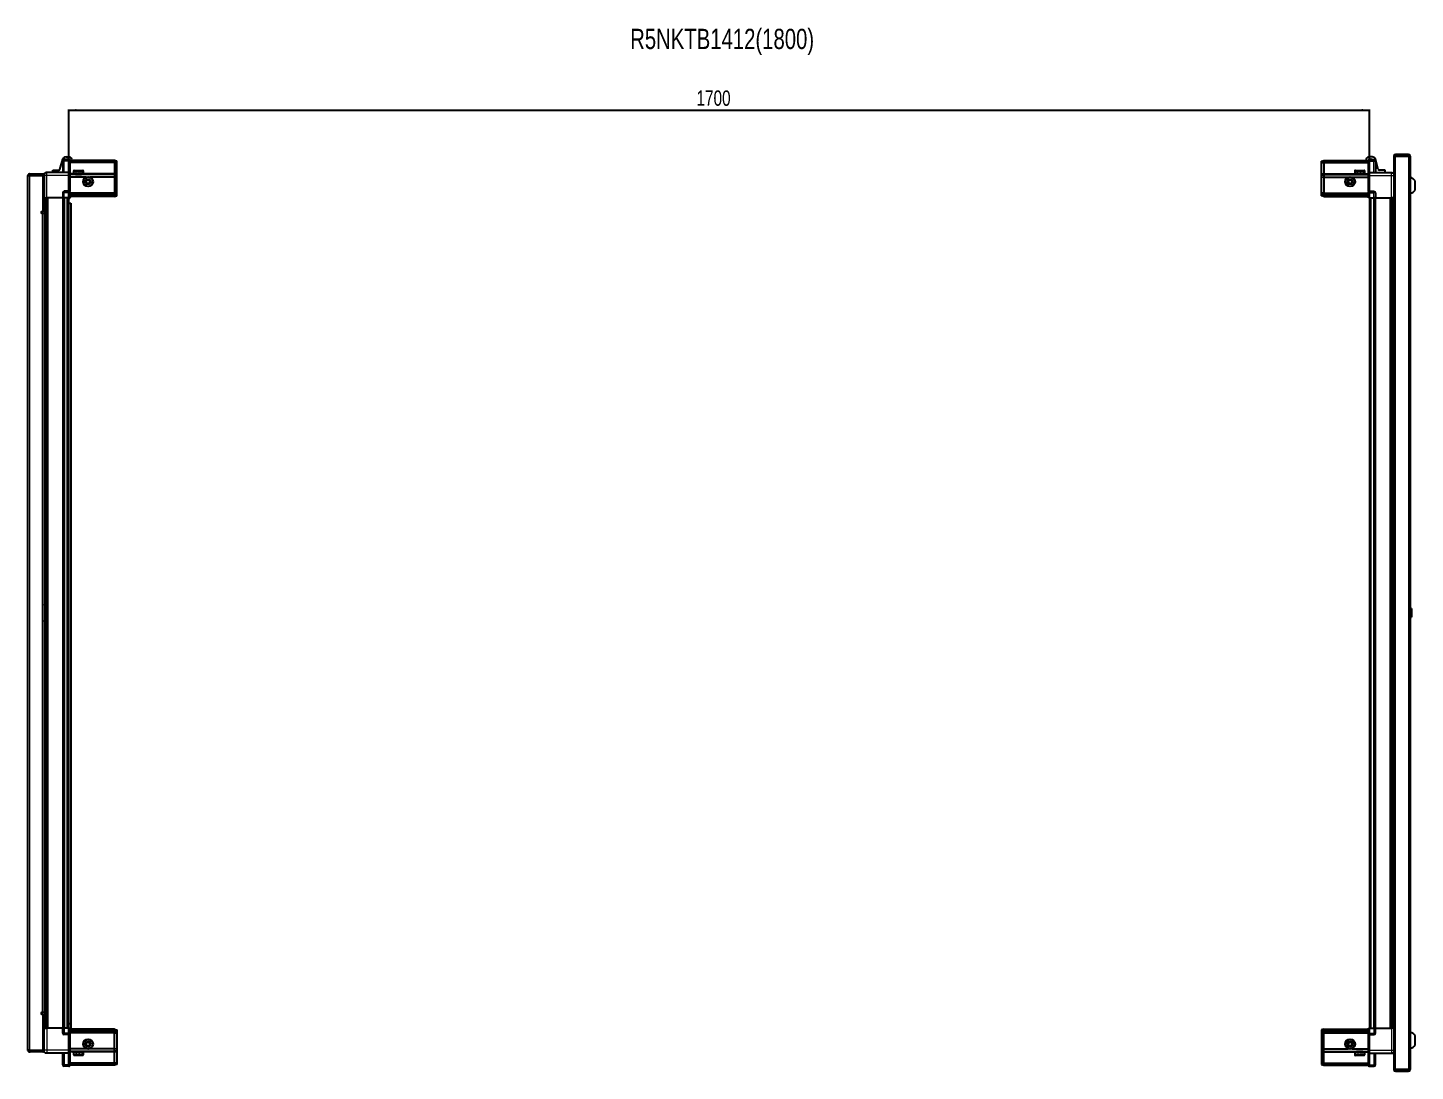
# Model space of a CAD drawing. Header units: millimetres. Extents: x 1219 to 6534, y -1482 to 1942.
# Drawn here: x 3003 to 4816, y 577 to 1942 of the extents above; entities that cross this region are included whole.
import ezdxf

# ---------------------------------------------------------------- set-up
doc = ezdxf.new("R2010")
doc.units = ezdxf.units.MM
doc.layers.add('FORMAT', color=7, linetype='Continuous')
doc.styles.add('SLDTEXTSTYLE0', font='TXT', dxfattribs={"width": 0.75})
doc.dimstyles.new('SLDDIMSTYLE0', dxfattribs={"dimtxt": 20, "dimasz": 10, "dimexe": 0, "dimexo": 0.0625, "dimgap": 5, "dimtad": 2, "dimdec": 1, "dimrnd": 1e-09, "dimzin": 12, "dimdsep": 46, "dimtxsty": 'SLDTEXTSTYLE0', "dimsah": 1, "dimcen": 0.09, "dimadec": 0, "dimazin": 3, "dimtfac": 1, "dimtofl": 0, "dimtmove": 0, "dimatfit": 3, "dimfxl": 0, "dimfrac": 2, "dimtolj": 1, "dimtzin": 12, "dimarcsym": 0})

# ---------------------------------------------------------------- blocks, each defined once
blk = doc.blocks.new('_D_6')
at = {"layer": 'FORMAT'}
for p, q in [((3056.5, 1719.3), (3056.5, 1834.8)), ((3056.5, 1833.8), (4756.5, 1833.8)), ((4756.5, 1719.3), (4756.5, 1834.8))]:
    blk.add_line(p, q, dxfattribs=at)
for points in [[(3056.5, 1833.8), (3066.5, 1832.3), (3066.5, 1835.4)], [(4756.5, 1833.8), (4746.5, 1835.4), (4746.5, 1832.3)]]:
    blk.add_solid(points, dxfattribs=at)
at = {"layer": 'FORMAT', "insert": (3876.9, 1859.6), "char_height": 20, "attachment_point": 1, "style": 'SLDTEXTSTYLE0'}
blk.add_mtext('1700', dxfattribs=at)

msp = doc.modelspace()

# ---------------------------------------------------------------- linework, layer by layer
at = {"color": 7, "linetype": 'Continuous', "lineweight": 25}
for p, q in [((3044.83, 1756.41), (3048.6, 1769.56)), ((3048.61, 1767.32), (3048.61, 1752.32)), ((3056.61, 1769.32), (3050.61, 1769.32)), ((3052.93, 1772.82), (3056.15, 1772.82)), ((3056.61, 1769.32), (3056.95, 1769.32)), ((3056.61, 1769.32), (3056.61, 1767.32)), ((3056.61, 1752.52), (3056.61, 1767.32)), ((3056.61, 1752.52), (3056.61, 1767.32)), ((3057.81, 1768.82), (3056.95, 1769.32)), ((3057.81, 1767.32), (3057.81, 1768.82)), ((3116.11, 1767.82), (3057.81, 1767.82)), ((3057.81, 1767.32), (3057.81, 1752.52)), ((3116.11, 1765.32), (3057.81, 1765.32)), ((3060.48, 1769.56), (3060.98, 1767.82)), ((3116.11, 1767.82), (3116.11, 1765.32)), ((3119.11, 1767.02), (3116.11, 1767.82)), ((3116.11, 1765.32), (3116.11, 1750.82)), ((3119.11, 1765.17), (3116.11, 1765.32)), ((3119.11, 1765.17), (3119.11, 1767.02)), ((3119.11, 1750.82), (3119.11, 1765.17)), ((4693.81, 1767.02), (4696.81, 1767.82)), ((4693.81, 1765.17), (4693.81, 1767.02)), ((4693.81, 1765.17), (4696.81, 1765.32)), ((4693.81, 1750.82), (4693.81, 1765.17)), ((4696.81, 1767.82), (4696.81, 1765.32)), ((4696.81, 1767.82), (4755.11, 1767.82)), ((4696.81, 1765.32), (4696.81, 1750.82)), ((4696.81, 1765.32), (4755.11, 1765.32)), ((4752.44, 1769.56), (4751.95, 1767.82)), ((4755.98, 1769.32), (4755.11, 1768.82)), ((4755.11, 1768.82), (4755.11, 1767.32)), ((4755.11, 1752.52), (4755.11, 1767.32)), ((4756.31, 1769.32), (4755.98, 1769.32)), ((4756.31, 1767.32), (4756.31, 1769.32)), ((4756.31, 1769.32), (4762.31, 1769.32)), ((4756.31, 1767.32), (4756.31, 1752.52)), ((4760, 1772.82), (4756.77, 1772.82)), ((4764.31, 1767.32), (4764.31, 1752.32)), ((4768.09, 1756.41), (4764.32, 1769.56)), ((4788.21, 1760.82), (4788.21, 591.82)), ((4788.21, 1760.82), (4790.31, 1760.82)), ((4788.31, 1773.72), (4788.31, 1761.32)), ((4788.31, 1761.32), (4789.81, 1761.32)), ((4789.81, 1773.72), (4789.81, 1761.32)), ((4790.31, 1760.82), (4790.31, 1773.72)), ((4790.31, 1773.72), (4807.71, 1773.72)), ((4807.71, 1775.82), (4790.41, 1775.82)), ((4807.71, 1774.32), (4790.41, 1774.32)), ((4807.71, 1774.32), (4807.71, 1775.82)), ((4807.71, 1773.72), (4809.81, 1773.72)), ((4809.81, 1773.72), (4809.81, 578.92)), ((3003.11, 1743.96), (3002.81, 1743.96)), ((3002.81, 1732.39), (3002.81, 1743.96)), ((3004.61, 1748.47), (3003.11, 1748.47)), ((3003.11, 1747.97), (3003.11, 1748.47)), ((3003.11, 604.67), (3003.11, 1747.97)), ((3005.21, 1749.07), (3005.21, 1750.57)), ((3005.21, 1750.57), (3006.11, 1750.57)), ((3005.21, 1749.07), (3006.11, 1749.07)), ((3005.21, 1748.57), (3022.61, 1748.57)), ((3006.11, 1749.07), (3006.11, 1750.57)), ((3006.11, 1750.57), (3022.61, 1750.57)), ((3006.11, 1749.07), (3022.61, 1749.07)), ((3022.61, 1749.07), (3022.61, 1750.57)), ((3024.11, 1748.57), (3022.61, 1748.57)), ((3022.61, 1748.57), (3022.61, 1701.07)), ((3024.11, 1748.32), (3024.11, 1719.32)), ((3056.61, 1752.32), (3027.61, 1752.32)), ((3035.66, 1752.32), (3035.66, 1755.32)), ((3035.66, 1755.32), (3043.39, 1755.32)), ((3056.61, 1752.32), (3056.61, 1752.52)), ((3056.61, 1752.32), (3057.81, 1752.32)), ((3056.61, 1748.32), (3056.61, 1752.32)), ((3056.61, 1728.02), (3056.61, 1748.32)), ((3057.81, 1752.52), (3057.81, 1752.32)), ((3057.81, 1752.32), (3057.81, 1748.32)), ((3116.11, 1749.82), (3057.81, 1749.82)), ((3057.81, 1748.32), (3057.81, 1728.02)), ((3079.11, 1746.32), (3057.81, 1746.32)), ((3062.61, 1754.22), (3062.61, 1751.82)), ((3062.61, 1751.82), (3062.61, 1751.32)), ((3062.61, 1751.32), (3062.75, 1751.32)), ((3062.94, 1751.82), (3062.75, 1751.82)), ((3062.75, 1751.82), (3062.75, 1751.32)), ((3062.75, 1751.32), (3062.94, 1751.32)), ((3062.94, 1751.82), (3062.94, 1751.32)), ((3062.94, 1751.32), (3063.46, 1751.32)), ((3063.41, 1755.02), (3070.58, 1755.02)), ((3063.86, 1751.82), (3063.46, 1751.82)), ((3063.46, 1751.82), (3063.46, 1751.32)), ((3063.46, 1751.32), (3063.86, 1751.32)), ((3063.86, 1751.82), (3063.86, 1751.32)), ((3063.86, 1751.32), (3064.73, 1751.32)), ((3064.71, 1751.32), (3064.71, 1751.22)), ((3064.71, 1751.22), (3073.51, 1751.22)), ((3065.31, 1751.82), (3064.73, 1751.82)), ((3064.73, 1751.82), (3064.73, 1751.32)), ((3064.73, 1751.32), (3065.31, 1751.32)), ((3065.11, 1750.82), (3065.8, 1750.34)), ((3065.11, 1750.82), (3070.14, 1750.82)), ((3065.8, 1750.34), (3065.11, 1749.86)), ((3065.11, 1749.86), (3065.11, 1749.82)), ((3065.11, 1749.86), (3070.14, 1749.86)), ((3065.31, 1751.82), (3065.31, 1751.32)), ((3065.31, 1751.32), (3066.43, 1751.32)), ((3065.8, 1750.34), (3069.96, 1750.34)), ((3067.12, 1751.82), (3066.43, 1751.82)), ((3066.43, 1751.82), (3066.43, 1751.32)), ((3066.43, 1751.32), (3067.12, 1751.32)), ((3067.12, 1751.82), (3067.12, 1751.32)), ((3067.12, 1751.32), (3068.39, 1751.32)), ((3069.13, 1751.82), (3068.39, 1751.82)), ((3068.39, 1751.82), (3068.39, 1751.32)), ((3068.39, 1751.32), (3068.63, 1751.32)), ((3068.63, 1751.82), (3068.63, 1751.32)), ((3069.12, 1751.82), (3069.12, 1751.32)), ((3069.12, 1751.32), (3069.13, 1751.32)), ((3069.13, 1751.82), (3069.13, 1751.32)), ((3069.13, 1751.32), (3070.43, 1751.32)), ((3069.96, 1750.34), (3072.42, 1750.34)), ((3070.14, 1750.82), (3073.11, 1750.82)), ((3070.14, 1749.86), (3073.11, 1749.86)), ((3071.14, 1751.82), (3070.43, 1751.82)), ((3070.43, 1751.82), (3070.43, 1751.32)), ((3070.48, 1751.82), (3070.48, 1751.32)), ((3070.48, 1751.32), (3071.14, 1751.32)), ((3070.58, 1755.02), (3074.81, 1755.02)), ((3071.14, 1751.82), (3071.14, 1751.32)), ((3071.14, 1751.32), (3072.33, 1751.32)), ((3072.95, 1751.82), (3072.33, 1751.82)), ((3072.33, 1751.82), (3072.33, 1751.32)), ((3072.33, 1751.32), (3072.95, 1751.32)), ((3072.42, 1750.34), (3073.11, 1750.82)), ((3073.11, 1749.86), (3072.42, 1750.34)), ((3072.95, 1751.82), (3072.95, 1751.32)), ((3072.95, 1751.32), (3073.92, 1751.32)), ((3073.11, 1749.82), (3073.11, 1749.86)), ((3073.51, 1751.22), (3073.51, 1751.32)), ((3074.38, 1751.82), (3073.92, 1751.82)), ((3073.92, 1751.82), (3073.92, 1751.32)), ((3073.92, 1751.32), (3074.38, 1751.32)), ((3074.38, 1751.82), (3074.38, 1751.32)), ((3074.38, 1751.32), (3075.03, 1751.32)), ((3075.3, 1751.82), (3075.03, 1751.82)), ((3075.03, 1751.82), (3075.03, 1751.32)), ((3075.03, 1751.32), (3075.3, 1751.32)), ((3075.3, 1751.82), (3075.3, 1751.32)), ((3075.3, 1751.32), (3075.57, 1751.32)), ((3075.61, 1751.82), (3075.57, 1751.82)), ((3075.57, 1751.82), (3075.57, 1751.32)), ((3075.57, 1751.32), (3075.61, 1751.32)), ((3075.61, 1751.82), (3075.61, 1754.22)), ((3075.61, 1751.82), (3075.61, 1751.32)), ((3116.11, 1746.32), (3084.11, 1746.32)), ((3116.11, 1750.82), (3116.11, 1749.82)), ((3116.11, 1749.82), (3116.11, 1746.32)), ((3119.11, 1749.02), (3116.11, 1749.82)), ((3116.11, 1746.32), (3116.11, 1725.82)), ((3116.11, 1746.32), (3119.11, 1745.99)), ((3119.11, 1749.02), (3119.11, 1750.82)), ((3119.11, 1745.99), (3119.11, 1749.02)), ((3119.11, 1725.82), (3119.11, 1745.99)), ((4693.81, 1749.02), (4693.81, 1750.82)), ((4693.81, 1749.02), (4696.81, 1749.82)), ((4693.81, 1745.99), (4693.81, 1749.02)), ((4696.81, 1746.32), (4693.81, 1745.99)), ((4693.81, 1725.82), (4693.81, 1745.99)), ((4696.81, 1750.82), (4696.81, 1749.82)), ((4696.81, 1749.82), (4696.81, 1746.32)), ((4696.81, 1749.82), (4755.11, 1749.82)), ((4696.81, 1746.32), (4696.81, 1725.82)), ((4696.81, 1746.32), (4728.81, 1746.32)), ((4733.81, 1746.32), (4755.11, 1746.32)), ((4737.31, 1754.22), (4737.31, 1751.32)), ((4737.31, 1751.32), (4737.35, 1751.32)), ((4737.47, 1751.82), (4737.35, 1751.82)), ((4737.35, 1751.82), (4737.35, 1751.32)), ((4737.35, 1751.32), (4737.47, 1751.32)), ((4737.47, 1751.82), (4737.47, 1751.32)), ((4737.47, 1751.32), (4737.88, 1751.32)), ((4738.22, 1751.82), (4737.88, 1751.82)), ((4737.88, 1751.82), (4737.88, 1751.32)), ((4737.88, 1751.32), (4738.22, 1751.32)), ((4738.11, 1755.02), (4749.51, 1755.02)), ((4738.22, 1751.82), (4738.22, 1751.32)), ((4738.22, 1751.32), (4738.99, 1751.32)), ((4739.52, 1751.82), (4738.99, 1751.82)), ((4738.99, 1751.82), (4738.99, 1751.32)), ((4738.99, 1751.32), (4739.52, 1751.32)), ((4739.41, 1751.32), (4739.41, 1751.22)), ((4739.41, 1751.22), (4748.21, 1751.22)), ((4739.52, 1751.82), (4739.52, 1751.32)), ((4739.52, 1751.32), (4740.57, 1751.32)), ((4739.81, 1750.82), (4740.5, 1750.34)), ((4739.81, 1750.82), (4747.81, 1750.82)), ((4740.5, 1750.34), (4739.81, 1749.86)), ((4739.81, 1749.86), (4739.81, 1749.82)), ((4739.81, 1749.86), (4747.81, 1749.86)), ((4740.5, 1750.34), (4747.12, 1750.34)), ((4741.23, 1751.82), (4740.57, 1751.82)), ((4740.57, 1751.82), (4740.57, 1751.32)), ((4740.57, 1751.32), (4741.23, 1751.32)), ((4741.23, 1751.82), (4741.23, 1751.32)), ((4741.23, 1751.32), (4742.47, 1751.32)), ((4743.2, 1751.82), (4742.47, 1751.82)), ((4742.47, 1751.82), (4742.47, 1751.32)), ((4742.47, 1751.32), (4742.91, 1751.32)), ((4742.91, 1751.82), (4742.91, 1751.32)), ((4743.2, 1751.82), (4743.2, 1751.32)), ((4743.2, 1751.32), (4744.5, 1751.32)), ((4745.23, 1751.82), (4744.5, 1751.82)), ((4744.5, 1751.82), (4744.5, 1751.32)), ((4744.77, 1751.82), (4744.77, 1751.32)), ((4744.77, 1751.32), (4745.23, 1751.32)), ((4745.23, 1751.82), (4745.23, 1751.32)), ((4745.23, 1751.32), (4746.47, 1751.32)), ((4747.12, 1751.82), (4746.47, 1751.82)), ((4746.47, 1751.82), (4746.47, 1751.32)), ((4746.47, 1751.32), (4747.12, 1751.32)), ((4747.12, 1751.82), (4747.12, 1751.32)), ((4747.12, 1751.32), (4748.17, 1751.32)), ((4747.12, 1750.34), (4747.81, 1750.82)), ((4747.81, 1749.86), (4747.12, 1750.34)), ((4747.81, 1749.82), (4747.81, 1749.86)), ((4748.69, 1751.82), (4748.17, 1751.82)), ((4748.17, 1751.82), (4748.17, 1751.32)), ((4748.17, 1751.32), (4748.69, 1751.32)), ((4748.21, 1751.22), (4748.21, 1751.32)), ((4748.69, 1751.82), (4748.69, 1751.32)), ((4748.69, 1751.32), (4749.45, 1751.32)), ((4749.78, 1751.82), (4749.45, 1751.82)), ((4749.45, 1751.82), (4749.45, 1751.32)), ((4749.45, 1751.32), (4749.78, 1751.32)), ((4749.78, 1751.82), (4749.78, 1751.32)), ((4749.78, 1751.32), (4750.17, 1751.32)), ((4750.28, 1751.82), (4750.17, 1751.82)), ((4750.17, 1751.82), (4750.17, 1751.32)), ((4750.17, 1751.32), (4750.28, 1751.32)), ((4750.28, 1751.82), (4750.28, 1751.32)), ((4750.28, 1751.32), (4750.31, 1751.32)), ((4750.31, 1751.32), (4750.31, 1754.22)), ((4755.11, 1752.32), (4755.11, 1752.52)), ((4756.31, 1752.32), (4755.11, 1752.32)), ((4755.11, 1748.32), (4755.11, 1752.32)), ((4755.11, 1728.02), (4755.11, 1748.32)), ((4756.31, 1752.52), (4756.31, 1752.32)), ((4756.31, 1752.32), (4756.31, 1748.32)), ((4756.31, 1752.32), (4785.31, 1752.32)), ((4756.31, 1748.32), (4756.31, 1728.02)), ((4777.26, 1755.32), (4769.53, 1755.32)), ((4777.26, 1752.32), (4777.26, 1755.32)), ((4816.41, 1729.32), (4816.41, 1741.32)), ((3002.81, 1732.39), (3003.11, 1732.39)), ((3048.61, 1725.82), (3048.61, 1719.32)), ((3056.61, 1727.82), (3050.61, 1727.82)), ((3056.61, 1727.82), (3056.61, 1728.02)), ((3056.61, 1727.82), (3056.61, 1725.82)), ((3056.61, 1727.82), (3057.81, 1727.82)), ((3056.61, 1719.32), (3056.61, 1725.82)), ((3056.61, 1719.32), (3056.61, 1725.82)), ((3056.95, 1719.32), (3056.95, 1725.82)), ((3057.81, 1728.02), (3057.81, 1727.82)), ((3057.81, 1727.15), (3057.81, 1727.82)), ((3057.81, 1727.15), (3057.81, 1719.32)), ((3116.11, 1724.82), (3057.81, 1724.82)), ((3116.11, 1723.82), (3057.81, 1723.82)), ((3116.11, 1725.82), (3116.11, 1724.82)), ((3116.11, 1724.82), (3116.11, 1723.82)), ((3116.11, 1724.82), (3119.11, 1724.02)), ((3116.11, 1723.82), (3116.11, 1722.32)), ((3116.11, 1723.82), (3119.11, 1723.28)), ((3119.11, 1724.02), (3119.11, 1725.82)), ((3119.11, 1723.28), (3119.11, 1724.02)), ((3119.11, 1722.78), (3119.11, 1723.28)), ((4693.81, 1724.02), (4693.81, 1725.82)), ((4696.81, 1724.82), (4693.81, 1724.02)), ((4693.81, 1723.28), (4693.81, 1724.02)), ((4696.81, 1723.82), (4693.81, 1723.28)), ((4693.81, 1722.78), (4693.81, 1723.28)), ((4696.81, 1725.82), (4696.81, 1724.82)), ((4696.81, 1724.82), (4696.81, 1723.82)), ((4696.81, 1724.82), (4755.11, 1724.82)), ((4696.81, 1723.82), (4755.11, 1723.82)), ((4696.81, 1723.82), (4696.81, 1722.32)), ((4755.11, 1727.82), (4755.11, 1728.02)), ((4756.31, 1727.82), (4755.11, 1727.82)), ((4755.11, 1727.82), (4755.11, 1727.15)), ((4755.11, 1719.32), (4755.11, 1727.15)), ((4755.98, 1725.82), (4755.98, 1719.32)), ((4756.31, 1728.02), (4756.31, 1727.82)), ((4756.31, 1725.82), (4756.31, 1727.82)), ((4756.31, 1727.82), (4762.31, 1727.82)), ((4756.31, 1725.82), (4756.31, 1727.82)), ((4756.31, 1725.82), (4756.31, 1719.32)), ((4764.31, 1725.82), (4764.31, 1719.32)), ((3022.61, 1722.07), (3024.11, 1722.07)), ((3024.11, 1719.32), (3022.61, 1719.32)), ((3024.76, 633.32), (3024.76, 1719.32)), ((3026.55, 1719.32), (3026.55, 633.32)), ((3026.59, 1719.32), (3026.59, 633.32)), ((3048.61, 1719.32), (3027.61, 1719.32)), ((3048.61, 1719.32), (3050.61, 1719.32)), ((3049.26, 633.32), (3049.26, 1719.32)), ((3056.61, 1719.32), (3050.61, 1719.32)), ((3056.46, 633.32), (3056.46, 1719.32)), ((3056.46, 1712.32), (3058.96, 1712.32)), ((3056.61, 1719.32), (3056.95, 1719.32)), ((3056.61, 1719.32), (3056.61, 1719.32)), ((3057.81, 1719.32), (3056.95, 1719.32)), ((3056.95, 1719.32), (3056.95, 1719.32)), ((3116.11, 1722.32), (3057.81, 1722.32)), ((3116.11, 1720.82), (3057.81, 1720.82)), ((3058.96, 1712.32), (3058.96, 638.82)), ((3116.11, 1722.32), (3119.11, 1722.78)), ((3116.11, 1722.32), (3116.11, 1720.82)), ((3116.11, 1720.82), (3119.11, 1721.63)), ((3119.11, 1721.63), (3119.11, 1722.78)), ((4693.81, 1721.63), (4693.81, 1722.78)), ((4696.81, 1722.32), (4693.81, 1722.78)), ((4696.81, 1720.82), (4693.81, 1721.63)), ((4696.81, 1722.32), (4755.11, 1722.32)), ((4696.81, 1722.32), (4696.81, 1720.82)), ((4696.81, 1720.82), (4755.11, 1720.82)), ((4755.98, 1719.32), (4755.11, 1719.32)), ((4756.31, 1719.32), (4755.98, 1719.32)), ((4756.31, 1719.32), (4762.31, 1719.32)), ((4756.46, 1719.32), (4756.46, 633.32)), ((4764.31, 1719.32), (4762.31, 1719.32)), ((4763.66, 1719.32), (4763.66, 633.32)), ((4764.31, 1719.32), (4785.31, 1719.32)), ((4786.33, 633.32), (4786.33, 1719.32)), ((4786.37, 633.32), (4786.37, 1719.32)), ((4788.16, 1719.32), (4788.16, 633.32)), ((3022.61, 1701.07), (3021.26, 1701.07)), ((3021.26, 1699.07), (3022.01, 1699.07)), ((3022.01, 1699.07), (3024.11, 1699.07)), ((3024.11, 1699.07), (3024.11, 653.57)), ((3003.11, 1182.11), (3002.81, 1182.11)), ((3002.81, 1170.54), (3002.81, 1182.11)), ((3024.61, 1185.82), (3024.61, 1166.82)), ((4810.8, 1182.11), (4809.81, 1181.12)), ((4811.31, 1182.11), (4810.8, 1182.11)), ((4810.8, 1182.11), (4810.8, 1170.54)), ((4811.31, 1182.11), (4811.31, 1170.54)), ((3002.81, 1170.54), (3003.11, 1170.54)), ((4809.81, 1171.52), (4810.8, 1170.54)), ((4810.8, 1170.54), (4811.31, 1170.54)), ((3022.01, 653.57), (3021.26, 653.57)), ((3024.11, 653.57), (3022.01, 653.57)), ((3021.26, 651.57), (3022.61, 651.57)), ((3022.61, 651.57), (3022.61, 604.07)), ((3058.96, 638.82), (3056.46, 638.82)), ((3058.96, 638.82), (3058.96, 631.82)), ((3003.11, 620.26), (3002.81, 620.26)), ((3002.81, 610.58), (3002.81, 620.26)), ((3024.11, 633.32), (3022.61, 633.32)), ((3024.11, 630.57), (3022.61, 630.57)), ((3024.11, 604.32), (3024.11, 633.32)), ((3048.61, 633.32), (3027.61, 633.32)), ((3048.61, 626.82), (3048.61, 633.32)), ((3048.61, 633.32), (3050.61, 633.32)), ((3056.61, 633.32), (3050.61, 633.32)), ((3056.61, 624.82), (3050.61, 624.82)), ((3056.61, 626.82), (3056.61, 633.32)), ((3056.61, 633.32), (3056.95, 633.32)), ((3056.61, 626.82), (3056.61, 624.82)), ((3056.61, 626.82), (3056.61, 624.82)), ((3056.61, 624.82), (3057.81, 624.82)), ((3056.61, 624.62), (3056.61, 624.82)), ((3056.61, 604.32), (3056.61, 624.62)), ((3056.95, 626.82), (3056.95, 633.32)), ((3056.95, 633.32), (3057.81, 633.32)), ((3057.81, 633.32), (3057.81, 625.5)), ((3116.11, 631.82), (3057.81, 631.82)), ((3116.11, 630.32), (3057.81, 630.32)), ((3116.11, 628.82), (3057.81, 628.82)), ((3116.11, 627.82), (3057.81, 627.82)), ((3057.81, 624.82), (3057.81, 625.5)), ((3057.81, 624.82), (3057.81, 624.62)), ((3057.81, 624.62), (3057.81, 604.32)), ((3116.11, 630.32), (3116.11, 631.82)), ((3116.11, 631.82), (3119.11, 631.02)), ((3116.11, 628.82), (3116.11, 630.32)), ((3116.11, 630.32), (3119.11, 629.87)), ((3116.11, 628.82), (3119.11, 629.37)), ((3116.11, 627.82), (3116.11, 628.82)), ((3116.11, 627.82), (3119.11, 628.63)), ((3116.11, 626.82), (3116.11, 627.82)), ((3116.11, 606.32), (3116.11, 626.82)), ((3119.11, 631.02), (3119.11, 629.87)), ((3119.11, 629.87), (3119.11, 629.37)), ((3119.11, 629.37), (3119.11, 628.63)), ((3119.11, 628.63), (3119.11, 626.82)), ((3119.11, 626.82), (3119.11, 606.66)), ((4696.81, 631.82), (4693.81, 631.02)), ((4693.81, 631.02), (4693.81, 629.87)), ((4696.81, 630.32), (4693.81, 629.87)), ((4693.81, 629.87), (4693.81, 629.37)), ((4696.81, 628.82), (4693.81, 629.37)), ((4693.81, 629.37), (4693.81, 628.63)), ((4696.81, 627.82), (4693.81, 628.63)), ((4693.81, 628.63), (4693.81, 626.82)), ((4693.81, 626.82), (4693.81, 606.66)), ((4696.81, 630.32), (4696.81, 631.82)), ((4696.81, 631.82), (4755.11, 631.82)), ((4696.81, 628.82), (4696.81, 630.32)), ((4696.81, 630.32), (4755.11, 630.32)), ((4696.81, 628.82), (4755.11, 628.82)), ((4696.81, 627.82), (4696.81, 628.82)), ((4696.81, 627.82), (4755.11, 627.82)), ((4696.81, 626.82), (4696.81, 627.82)), ((4696.81, 606.32), (4696.81, 626.82)), ((4755.11, 625.5), (4755.11, 633.32)), ((4755.11, 633.32), (4755.98, 633.32)), ((4755.11, 625.5), (4755.11, 624.82)), ((4756.31, 624.82), (4755.11, 624.82)), ((4755.11, 624.62), (4755.11, 624.82)), ((4755.11, 604.32), (4755.11, 624.62)), ((4755.98, 633.32), (4755.98, 633.32)), ((4755.98, 633.32), (4755.98, 626.82)), ((4756.31, 633.32), (4755.98, 633.32)), ((4756.31, 633.32), (4756.31, 626.82)), ((4756.31, 633.32), (4756.31, 633.32)), ((4756.31, 633.32), (4756.31, 626.82)), ((4756.31, 633.32), (4762.31, 633.32)), ((4756.31, 624.82), (4756.31, 626.82)), ((4756.31, 624.82), (4756.31, 624.62)), ((4756.31, 624.82), (4762.31, 624.82)), ((4756.31, 624.62), (4756.31, 604.32)), ((4764.31, 633.32), (4762.31, 633.32)), ((4764.31, 626.82), (4764.31, 633.32)), ((4764.31, 633.32), (4785.31, 633.32)), ((4816.41, 611.32), (4816.41, 623.32)), ((3002.81, 608.69), (3002.81, 610.58)), ((3002.81, 608.69), (3003.11, 608.69)), ((3003.11, 604.17), (3003.11, 604.67)), ((3004.61, 604.17), (3003.11, 604.17)), ((3022.61, 604.07), (3005.21, 604.07)), ((3005.21, 603.57), (3005.21, 602.07)), ((3005.21, 603.57), (3006.11, 603.57)), ((3005.21, 602.07), (3006.11, 602.07)), ((3006.11, 603.57), (3006.11, 602.07)), ((3022.61, 603.57), (3006.11, 603.57)), ((3022.61, 602.07), (3006.11, 602.07)), ((3022.61, 604.07), (3024.11, 604.07)), ((3022.61, 603.57), (3022.61, 602.07)), ((3056.61, 600.32), (3027.61, 600.32)), ((3048.61, 585.32), (3048.61, 600.32)), ((3056.61, 600.32), (3056.61, 604.32)), ((3056.61, 600.32), (3057.81, 600.32)), ((3056.61, 600.12), (3056.61, 600.32)), ((3056.61, 585.32), (3056.61, 600.12)), ((3079.11, 606.32), (3057.81, 606.32)), ((3057.81, 604.32), (3057.81, 600.32)), ((3116.11, 602.82), (3057.81, 602.82)), ((3057.81, 600.32), (3057.81, 600.12)), ((3057.81, 600.12), (3057.81, 585.32)), ((3062.61, 601.32), (3062.61, 598.42)), ((3062.71, 601.32), (3062.61, 601.32)), ((3062.71, 600.82), (3062.71, 601.32)), ((3062.87, 601.32), (3062.71, 601.32)), ((3062.71, 600.82), (3062.87, 600.82)), ((3062.87, 600.82), (3062.87, 601.32)), ((3063.36, 601.32), (3062.87, 601.32)), ((3063.36, 600.82), (3063.36, 601.32)), ((3063.75, 601.32), (3063.36, 601.32)), ((3063.36, 600.82), (3063.75, 600.82)), ((3063.75, 600.82), (3063.75, 601.32)), ((3064.58, 601.32), (3063.75, 601.32)), ((3064.58, 600.82), (3064.58, 601.32)), ((3065.14, 601.32), (3064.58, 601.32)), ((3064.58, 600.82), (3065.14, 600.82)), ((3064.71, 601.42), (3064.71, 601.32)), ((3070.11, 601.42), (3064.71, 601.42)), ((3065.11, 602.82), (3065.11, 602.79)), ((3065.11, 602.79), (3065.8, 602.31)), ((3065.22, 602.79), (3065.11, 602.79)), ((3065.8, 602.31), (3065.11, 601.82)), ((3065.22, 601.82), (3065.11, 601.82)), ((3065.14, 600.82), (3065.14, 601.32)), ((3066.25, 601.32), (3065.14, 601.32)), ((3073.11, 602.79), (3065.22, 602.79)), ((3073.11, 601.82), (3065.22, 601.82)), ((3065.89, 602.31), (3065.8, 602.31)), ((3072.42, 602.31), (3065.89, 602.31)), ((3066.25, 600.82), (3066.25, 601.32)), ((3066.93, 601.32), (3066.25, 601.32)), ((3066.25, 600.82), (3066.93, 600.82)), ((3066.93, 600.82), (3066.93, 601.32)), ((3068.19, 601.32), (3066.93, 601.32)), ((3068.19, 600.82), (3068.19, 601.32)), ((3068.49, 601.32), (3068.19, 601.32)), ((3068.19, 600.82), (3068.93, 600.82)), ((3068.49, 600.82), (3068.49, 601.32)), ((3068.93, 600.82), (3068.93, 601.32)), ((3070.22, 601.32), (3068.93, 601.32)), ((3073.51, 601.42), (3070.11, 601.42)), ((3070.22, 600.82), (3070.22, 601.32)), ((3070.22, 600.82), (3070.94, 600.82)), ((3070.35, 600.82), (3070.35, 601.32)), ((3070.94, 601.32), (3070.35, 601.32)), ((3070.94, 600.82), (3070.94, 601.32)), ((3072.15, 601.32), (3070.94, 601.32)), ((3072.15, 600.82), (3072.15, 601.32)), ((3072.78, 601.32), (3072.15, 601.32)), ((3072.15, 600.82), (3072.78, 600.82)), ((3072.42, 602.31), (3073.11, 602.79)), ((3073.11, 601.82), (3072.42, 602.31)), ((3072.78, 600.82), (3072.78, 601.32)), ((3073.78, 601.32), (3072.78, 601.32)), ((3073.11, 602.79), (3073.11, 602.82)), ((3073.51, 601.32), (3073.51, 601.42)), ((3073.78, 600.82), (3073.78, 601.32)), ((3074.26, 601.32), (3073.78, 601.32)), ((3073.78, 600.82), (3074.26, 600.82)), ((3074.26, 600.82), (3074.26, 601.32)), ((3074.95, 601.32), (3074.26, 601.32)), ((3074.95, 600.82), (3074.95, 601.32)), ((3075.23, 601.32), (3074.95, 601.32)), ((3074.95, 600.82), (3075.23, 600.82)), ((3075.23, 600.82), (3075.23, 601.32)), ((3075.55, 601.32), (3075.23, 601.32)), ((3075.55, 600.82), (3075.55, 601.32)), ((3075.61, 601.32), (3075.55, 601.32)), ((3075.55, 600.82), (3075.61, 600.82)), ((3075.61, 598.42), (3075.61, 601.32)), ((3075.61, 600.82), (3075.61, 601.32)), ((3075.61, 601.32), (3075.61, 601.32)), ((3116.11, 606.32), (3084.11, 606.32)), ((3116.11, 606.32), (3119.11, 606.66)), ((3116.11, 602.82), (3116.11, 606.32)), ((3119.11, 603.63), (3116.11, 602.82)), ((3116.11, 601.82), (3116.11, 602.82)), ((3116.11, 587.32), (3116.11, 601.82)), ((3119.11, 606.66), (3119.11, 603.63)), ((3119.11, 603.63), (3119.11, 601.82)), ((3119.11, 601.82), (3119.11, 587.48)), ((4696.81, 606.32), (4693.81, 606.66)), ((4693.81, 606.66), (4693.81, 603.63)), ((4693.81, 603.63), (4696.81, 602.82)), ((4693.81, 603.63), (4693.81, 601.82)), ((4693.81, 601.82), (4693.81, 587.48)), ((4696.81, 606.32), (4728.81, 606.32)), ((4696.81, 602.82), (4696.81, 606.32)), ((4696.81, 602.82), (4755.11, 602.82)), ((4696.81, 601.82), (4696.81, 602.82)), ((4696.81, 587.32), (4696.81, 601.82)), ((4733.81, 606.32), (4755.11, 606.32)), ((4737.31, 601.32), (4737.31, 598.42)), ((4737.33, 601.32), (4737.31, 601.32)), ((4737.33, 600.82), (4737.33, 601.32)), ((4737.43, 601.32), (4737.33, 601.32)), ((4737.33, 600.82), (4737.43, 600.82)), ((4737.43, 600.82), (4737.43, 601.32)), ((4737.8, 601.32), (4737.43, 601.32)), ((4737.8, 600.82), (4737.8, 601.32)), ((4738.12, 601.32), (4737.8, 601.32)), ((4737.8, 600.82), (4738.12, 600.82)), ((4738.12, 600.82), (4738.12, 601.32)), ((4738.86, 601.32), (4738.12, 601.32)), ((4738.86, 600.82), (4738.86, 601.32)), ((4739.37, 601.32), (4738.86, 601.32)), ((4738.86, 600.82), (4739.37, 600.82)), ((4739.37, 600.82), (4739.37, 601.32)), ((4740.4, 601.32), (4739.37, 601.32)), ((4739.41, 601.42), (4739.41, 601.32)), ((4748.21, 601.42), (4739.41, 601.42)), ((4739.81, 602.82), (4739.81, 602.79)), ((4739.81, 602.79), (4740.5, 602.31)), ((4747.81, 602.79), (4739.81, 602.79)), ((4740.5, 602.31), (4739.81, 601.82)), ((4747.81, 601.82), (4739.81, 601.82)), ((4740.4, 600.82), (4740.4, 601.32)), ((4741.05, 601.32), (4740.4, 601.32)), ((4740.4, 600.82), (4741.05, 600.82)), ((4747.12, 602.31), (4740.5, 602.31)), ((4741.05, 600.82), (4741.05, 601.32)), ((4742.28, 601.32), (4741.05, 601.32)), ((4742.28, 600.82), (4742.28, 601.32)), ((4742.77, 601.32), (4742.28, 601.32)), ((4742.28, 600.82), (4743, 600.82)), ((4742.77, 600.82), (4742.77, 601.32)), ((4743, 600.82), (4743, 601.32)), ((4744.3, 601.32), (4743, 601.32)), ((4744.3, 600.82), (4744.3, 601.32)), ((4744.3, 600.82), (4745.04, 600.82)), ((4744.64, 600.82), (4744.64, 601.32)), ((4745.04, 601.32), (4744.64, 601.32)), ((4745.04, 600.82), (4745.04, 601.32)), ((4746.28, 601.32), (4745.04, 601.32)), ((4746.28, 600.82), (4746.28, 601.32)), ((4746.95, 601.32), (4746.28, 601.32)), ((4746.28, 600.82), (4746.95, 600.82)), ((4746.95, 600.82), (4746.95, 601.32)), ((4748.02, 601.32), (4746.95, 601.32)), ((4747.12, 602.31), (4747.81, 602.79)), ((4747.81, 601.82), (4747.12, 602.31)), ((4747.81, 602.79), (4747.81, 602.82)), ((4748.02, 600.82), (4748.02, 601.32)), ((4748.55, 601.32), (4748.02, 601.32)), ((4748.02, 600.82), (4748.55, 600.82)), ((4748.21, 601.32), (4748.21, 601.42)), ((4748.55, 600.82), (4748.55, 601.32)), ((4749.34, 601.32), (4748.55, 601.32)), ((4749.34, 600.82), (4749.34, 601.32)), ((4749.7, 601.32), (4749.34, 601.32)), ((4749.34, 600.82), (4749.7, 600.82)), ((4749.7, 600.82), (4749.7, 601.32)), ((4750.13, 601.32), (4749.7, 601.32)), ((4750.13, 600.82), (4750.13, 601.32)), ((4750.26, 601.32), (4750.13, 601.32)), ((4750.13, 600.82), (4750.26, 600.82)), ((4750.26, 600.82), (4750.26, 601.32)), ((4750.31, 601.32), (4750.26, 601.32)), ((4750.31, 598.42), (4750.31, 601.32)), ((4755.11, 600.32), (4755.11, 604.32)), ((4756.31, 600.32), (4755.11, 600.32)), ((4755.11, 600.12), (4755.11, 600.32)), ((4755.11, 585.32), (4755.11, 600.12)), ((4756.31, 604.32), (4756.31, 600.32)), ((4756.31, 600.32), (4756.31, 600.12)), ((4756.31, 600.32), (4785.31, 600.32)), ((4756.31, 600.12), (4756.31, 585.32)), ((4756.31, 600.12), (4756.31, 585.32)), ((4764.31, 585.32), (4764.31, 600.32)), ((3056.61, 583.32), (3050.61, 583.32)), ((3056.61, 585.32), (3056.61, 583.32)), ((3056.61, 583.32), (3056.95, 583.32)), ((3056.61, 583.32), (3056.95, 583.32)), ((3056.61, 583.32), (3056.61, 583.32)), ((3056.95, 583.32), (3057.81, 583.82)), ((3056.95, 583.32), (3057.81, 583.82)), ((3116.11, 587.32), (3057.81, 587.32)), ((3057.81, 583.82), (3057.81, 585.32)), ((3116.11, 584.82), (3057.81, 584.82)), ((3063.56, 597.62), (3063.41, 597.62)), ((3074.81, 597.62), (3063.56, 597.62)), ((3119.11, 587.48), (3116.11, 587.32)), ((3116.11, 584.82), (3116.11, 587.32)), ((3119.11, 585.63), (3116.11, 584.82)), ((3119.11, 587.48), (3119.11, 585.63)), ((4693.81, 587.48), (4696.81, 587.32)), ((4693.81, 587.48), (4693.81, 585.63)), ((4693.81, 585.63), (4696.81, 584.82)), ((4696.81, 587.32), (4755.11, 587.32)), ((4696.81, 584.82), (4696.81, 587.32)), ((4696.81, 584.82), (4755.11, 584.82)), ((4749.51, 597.62), (4738.11, 597.62)), ((4755.11, 585.32), (4755.11, 583.82)), ((4755.11, 583.82), (4755.98, 583.32)), ((4756.31, 583.32), (4755.98, 583.32)), ((4756.31, 583.32), (4756.31, 585.32)), ((4756.31, 583.32), (4762.31, 583.32)), ((4790.31, 591.82), (4788.21, 591.82)), ((4788.31, 591.32), (4789.81, 591.32)), ((4788.31, 591.32), (4788.31, 578.92)), ((4789.81, 591.32), (4789.81, 578.92)), ((4790.31, 578.92), (4790.31, 591.82)), ((4807.71, 578.92), (4790.31, 578.92)), ((4790.41, 578.32), (4807.71, 578.32)), ((4790.41, 576.82), (4807.71, 576.82)), ((4809.81, 578.92), (4807.71, 578.92)), ((4807.71, 578.32), (4807.71, 576.82))]:
    msp.add_line(p, q, dxfattribs=at)
at = {"color": 8, "linetype": 'Continuous', "lineweight": 18}
for p, q in [((3050.61, 1767.32), (3048.61, 1767.32)), ((3050.61, 1767.32), (3050.61, 1769.32)), ((3050.61, 1752.32), (3050.61, 1767.32)), ((3056.61, 1767.32), (3050.61, 1767.32)), ((3056.61, 1767.32), (3057.81, 1767.32)), ((4756.31, 1767.32), (4755.11, 1767.32)), ((4756.31, 1767.32), (4762.31, 1767.32)), ((4762.31, 1767.32), (4762.31, 1769.32)), ((4762.31, 1752.32), (4762.31, 1767.32)), ((4762.31, 1767.32), (4764.31, 1767.32)), ((4789.81, 1773.72), (4788.31, 1773.72)), ((4790.31, 1760.82), (4790.31, 591.82)), ((4790.41, 1774.32), (4790.41, 1775.82)), ((4807.71, 1773.72), (4807.71, 578.92)), ((3005.21, 1748.57), (3005.21, 604.07)), ((3027.61, 1719.32), (3027.61, 1748.32)), ((3056.61, 1748.32), (3027.61, 1748.32)), ((3056.61, 1752.52), (3057.81, 1752.52)), ((3056.61, 1748.32), (3057.81, 1748.32)), ((3065.11, 1750.82), (3057.81, 1750.82)), ((3062.61, 1754.22), (3070.78, 1754.22)), ((3070.78, 1754.22), (3075.61, 1754.22)), ((3116.11, 1750.82), (3073.11, 1750.82)), ((3119.11, 1750.82), (3116.11, 1750.82)), ((4693.81, 1750.82), (4696.81, 1750.82)), ((4696.81, 1750.82), (4739.81, 1750.82)), ((4737.31, 1754.22), (4750.31, 1754.22)), ((4747.81, 1750.82), (4755.11, 1750.82)), ((4755.11, 1752.52), (4756.31, 1752.52)), ((4756.31, 1748.32), (4755.11, 1748.32)), ((4756.31, 1748.32), (4785.31, 1748.32)), ((4785.31, 1719.32), (4785.31, 1748.32)), ((3048.61, 1725.82), (3050.61, 1725.82)), ((3050.61, 1725.82), (3050.61, 1727.82)), ((3050.61, 1719.32), (3050.61, 1725.82)), ((3056.61, 1725.82), (3050.61, 1725.82)), ((3056.61, 1728.02), (3057.81, 1728.02)), ((3056.61, 1725.82), (3056.95, 1725.82)), ((3116.11, 1725.82), (3057.81, 1725.82)), ((3116.11, 1725.82), (3119.11, 1725.82)), ((4696.81, 1725.82), (4693.81, 1725.82)), ((4696.81, 1725.82), (4755.11, 1725.82)), ((4755.11, 1728.02), (4756.31, 1728.02)), ((4756.31, 1725.82), (4755.98, 1725.82)), ((4756.31, 1725.82), (4762.31, 1725.82)), ((4762.31, 1725.82), (4762.31, 1727.82)), ((4762.31, 1719.32), (4762.31, 1725.82)), ((4764.31, 1725.82), (4762.31, 1725.82)), ((3024.11, 1699.07), (3024.11, 1719.32)), ((3025.35, 1719.32), (3025.35, 633.32)), ((3027.79, 633.32), (3027.79, 1719.32)), ((3029.21, 1719.32), (3029.21, 633.32)), ((3048.61, 633.32), (3048.61, 1719.32)), ((3051.26, 633.32), (3051.26, 1719.32)), ((3054.46, 633.32), (3054.46, 1719.32)), ((3056.61, 1719.32), (3056.95, 1719.32)), ((4758.46, 1719.32), (4758.46, 633.32)), ((4761.66, 1719.32), (4761.66, 633.32)), ((4764.31, 1719.32), (4764.31, 633.32)), ((4783.71, 633.32), (4783.71, 1719.32)), ((4785.13, 1719.32), (4785.13, 633.32)), ((4787.58, 633.32), (4787.58, 1719.32)), ((3022.01, 653.57), (3022.01, 1699.07)), ((3024.11, 633.32), (3024.11, 653.57)), ((3027.61, 633.32), (3027.61, 604.32)), ((3048.61, 626.82), (3050.61, 626.82)), ((3050.61, 633.32), (3050.61, 626.82)), ((3050.61, 626.82), (3050.61, 624.82)), ((3056.61, 626.82), (3050.61, 626.82)), ((3056.61, 626.82), (3056.95, 626.82)), ((3057.81, 624.62), (3056.61, 624.62)), ((3116.11, 626.82), (3057.81, 626.82)), ((3116.11, 626.82), (3119.11, 626.82)), ((4696.81, 626.82), (4693.81, 626.82)), ((4696.81, 626.82), (4755.11, 626.82)), ((4756.31, 624.62), (4755.11, 624.62)), ((4756.31, 633.32), (4755.98, 633.32)), ((4756.31, 626.82), (4755.98, 626.82)), ((4756.31, 626.82), (4762.31, 626.82)), ((4762.31, 633.32), (4762.31, 626.82)), ((4764.31, 626.82), (4762.31, 626.82)), ((4762.31, 626.82), (4762.31, 624.82)), ((4785.31, 633.32), (4785.31, 604.32)), ((3056.61, 604.32), (3027.61, 604.32)), ((3050.61, 600.32), (3050.61, 585.32)), ((3056.61, 604.32), (3057.81, 604.32)), ((3057.81, 600.12), (3056.61, 600.12)), ((3065.11, 601.82), (3057.81, 601.82)), ((3116.11, 601.82), (3073.11, 601.82)), ((3119.11, 601.82), (3116.11, 601.82)), ((4693.81, 601.82), (4696.81, 601.82)), ((4696.81, 601.82), (4739.81, 601.82)), ((4747.81, 601.82), (4755.11, 601.82)), ((4756.31, 604.32), (4755.11, 604.32)), ((4756.31, 600.12), (4755.11, 600.12)), ((4756.31, 604.32), (4785.31, 604.32)), ((4762.31, 600.32), (4762.31, 585.32)), ((3050.61, 585.32), (3048.61, 585.32)), ((3050.61, 585.32), (3050.61, 583.32)), ((3056.61, 585.32), (3050.61, 585.32)), ((3056.61, 585.32), (3057.81, 585.32)), ((3062.78, 598.42), (3062.61, 598.42)), ((3075.61, 598.42), (3062.78, 598.42)), ((4750.31, 598.42), (4737.31, 598.42)), ((4756.31, 585.32), (4755.11, 585.32)), ((4756.31, 585.32), (4762.31, 585.32)), ((4762.31, 585.32), (4764.31, 585.32)), ((4762.31, 585.32), (4762.31, 583.32)), ((4789.81, 578.92), (4788.31, 578.92)), ((4790.41, 578.32), (4790.41, 576.82))]:
    msp.add_line(p, q, dxfattribs=at)
at = {"color": 7, "linetype": 'Continuous', "lineweight": 25}
for centre, radius in [((3081.61, 1740.32), 6.5), ((3081.61, 1740.32), 3.46), ((4731.31, 1740.32), 6.5), ((4731.31, 1740.32), 3.46), ((3081.61, 612.32), 6.5), ((4731.31, 612.32), 6.5), ((3081.61, 612.32), 3.46), ((4731.31, 612.32), 3.46)]:
    msp.add_circle(centre, radius, dxfattribs=at)
at = {"color": 8, "linetype": 'Continuous', "lineweight": 18}
for centre in [(3081.61, 1740.32), (4731.31, 1740.32), (3081.61, 612.32), (4731.31, 612.32)]:
    msp.add_circle(centre, 5.7, dxfattribs=at)
at = {"color": 7, "linetype": 'Continuous', "lineweight": 25}
for centre, radius, start, end in [((3052.93, 1768.32), 4.5, 90, 164), ((3050.61, 1767.32), 2, 90, 180), ((3054.56, 1767.92), 1.9, 47.4631, 132.5369), ((3056.15, 1768.32), 4.5, 16, 90), ((4756.77, 1768.32), 4.5, 90, 164), ((4758.36, 1767.92), 1.9, 47.4631, 132.5369), ((4760, 1768.32), 4.5, 16, 90), ((4762.31, 1767.32), 2, 0, 90), ((4790.41, 1773.72), 2.1, 90, 180), ((4790.41, 1773.72), 0.6, 90, 180), ((4807.71, 1773.72), 2.1, 0, 90), ((4807.71, 1773.72), 0.6, 0, 90), ((3005.11, 1748.07), 0.5, 90, 117.7907), ((3022.51, 1748.47), 0.6, 9.59407, 90), ((3022.51, 1748.47), 2.1, 32.2369, 87.2706), ((3043.39, 1756.82), 1.5, 270, 344), ((3063.41, 1754.22), 0.8, 90, 180), ((3064.71, 1750.82), 0.4, 0, 90), ((3073.51, 1750.82), 0.4, 90, 180), ((3074.81, 1754.22), 0.8, 0, 90), ((3081.61, 1740.32), 2.5, 161.00659, 221.00659), ((3081.61, 1740.32), 2.5, 101.00659, 161.00659), ((3081.61, 1740.32), 2.5, 41.00659, 101.00659), ((3081.61, 1740.32), 2.5, 341.00659, 41.00659), ((4731.31, 1740.32), 2.5, 120.74103, 180.74103), ((4731.31, 1740.32), 2.5, 60.74103, 120.74103), ((4731.31, 1740.32), 2.5, 0.74103, 60.74103), ((4738.11, 1754.22), 0.8, 90, 180), ((4739.41, 1750.82), 0.4, 0, 90), ((4748.21, 1750.82), 0.4, 90, 180), ((4749.51, 1754.22), 0.8, 0, 90), ((4769.53, 1756.82), 1.5, 196, 270), ((4806.79, 1734.3), 11.91, 36.1266, 75.29965), ((3050.61, 1725.82), 2, 90, 180), ((3081.61, 1740.32), 2.5, 221.00659, 281.00659), ((3081.61, 1740.32), 2.5, 281.00659, 341.00659), ((4731.31, 1740.32), 2.5, 180.74103, 240.74103), ((4731.31, 1740.32), 2.5, 240.74103, 300.74103), ((4731.31, 1740.32), 2.5, 300.74103, 0.74103), ((4762.31, 1725.82), 2, 0, 90), ((4806.79, 1736.35), 11.91, 284.70035, 323.8734), ((3053.96, 1721.97), 5, 300, 346.70293), ((3021.26, 1700.07), 1, 90, 270), ((3021.61, 1185.82), 3, 0, 33.55731), ((3021.61, 1166.82), 3, 326.44269, 0), ((3021.26, 652.57), 1, 90, 270), ((3050.61, 626.82), 2, 180, 270), ((4762.31, 626.82), 2, 270, 0), ((4806.79, 616.3), 11.91, 36.1266, 75.29965), ((3005.11, 604.57), 0.5, 243.58436, 270), ((3022.51, 604.17), 0.6, 270, 350.40593), ((3022.51, 604.17), 2.1, 272.7294, 327.8305), ((3064.71, 601.82), 0.4, 270, 0), ((3073.51, 601.82), 0.4, 180, 270), ((3081.61, 612.32), 2.5, 127.98423, 187.98423), ((3081.61, 612.32), 2.5, 187.98423, 247.98423), ((3081.61, 612.32), 2.5, 67.98423, 127.98423), ((3081.61, 612.32), 2.5, 247.98423, 307.98423), ((3081.61, 612.32), 2.5, 7.98423, 67.98423), ((3081.61, 612.32), 2.5, 307.98423, 7.98423), ((4731.31, 612.32), 2.5, 155.91157, 215.91157), ((4731.31, 612.32), 2.5, 95.91157, 155.91157), ((4731.31, 612.32), 2.5, 215.91157, 275.91157), ((4731.31, 612.32), 2.5, 35.91157, 95.91157), ((4731.31, 612.32), 2.5, 275.91157, 335.91157), ((4731.31, 612.32), 2.5, 335.91157, 35.91157), ((4739.41, 601.82), 0.4, 270, 0), ((4748.21, 601.82), 0.4, 180, 270), ((4806.79, 618.35), 11.91, 284.70035, 323.8734), ((3050.61, 585.32), 2, 180, 270), ((3063.41, 598.42), 0.8, 180, 270), ((3074.81, 598.42), 0.8, 270, 0), ((4738.11, 598.42), 0.8, 180, 270), ((4749.51, 598.42), 0.8, 270, 0), ((4762.31, 585.32), 2, 270, 0), ((4790.41, 578.92), 2.1, 180, 270), ((4790.41, 578.92), 0.6, 180, 270), ((4807.71, 578.92), 2.1, 270, 0), ((4807.71, 578.92), 0.6, 270, 0)]:
    msp.add_arc(centre, radius, start, end, dxfattribs=at)
for centre, start_param, end_param in [((3060.41, 1725.82), 2.4188584, 3.1415927), ((4752.51, 1725.82), 0, 0.7227342), ((3060.41, 626.82), 3.1415927, 3.8643269), ((4752.51, 626.82), 5.5604511, 6.2831853)]:
    msp.add_ellipse(centre, major_axis=(3.46, 0), ratio=0.5773503, start_param=start_param, end_param=end_param, dxfattribs=at)
for points, knots in [([(3005.21, 1750.57), (3004.96, 1750.55), (3004.46, 1750.49), (3003.82, 1750.1), (3003.36, 1749.54), (3003.14, 1748.96), (3003.12, 1748.6), (3003.11, 1748.47)], [0, 0, 0, 0, 0.2302553, 0.4485219, 0.6667858, 0.8850496, 1, 1, 1, 1]), ([(3003.11, 1747.97), (3003.14, 1748.02), (3003.19, 1748.11), (3003.58, 1748.24), (3004.14, 1748.37), (3004.72, 1748.48), (3005.09, 1748.55), (3005.21, 1748.57)], [0, 0, 0, 0, 0.2302553, 0.4485219, 0.6667858, 0.8850496, 1, 1, 1, 1]), ([(3027.61, 1752.32), (3027.17, 1752.28), (3026.49, 1752.2), (3025.68, 1751.77), (3025.12, 1751.32), (3024.67, 1750.76), (3024.23, 1749.94), (3024.16, 1749.26), (3024.11, 1748.82)], [0, 0, 0, 0, 0.2394568, 0.3683607, 0.5, 0.6316393, 0.7605432, 1, 1, 1, 1]), ([(3024.11, 1748.82), (3024.11, 1748.82), (3024.11, 1748.8), (3024.11, 1748.69), (3024.11, 1748.52), (3024.11, 1748.39), (3024.11, 1748.32)], [0, 0, 0, 0, 0.2493943, 0.5003335, 0.7501667, 1, 1, 1, 1]), ([(3078.78, 1739.77), (3078.95, 1740.26), (3079.26, 1741.17), (3079.57, 1742.08), (3079.72, 1742.5)], [0, 0, 0, 0, 0.5346859, 1, 1, 1, 1]), ([(3079.72, 1742.5), (3080.22, 1742.6), (3081.17, 1742.78), (3082.11, 1742.97), (3082.55, 1743.05)], [0, 0, 0, 0, 0.5346859, 1, 1, 1, 1]), ([(3082.55, 1743.05), (3082.63, 1742.96), (3083.03, 1742.51), (3083.68, 1741.76), (3084.22, 1741.13), (3084.44, 1740.87)], [0, 0, 0, 0, 0.1331247, 0.6370994, 1, 1, 1, 1]), ([(4728.79, 1741.73), (4729.24, 1742), (4730.06, 1742.49), (4730.89, 1742.98), (4731.27, 1743.21)], [0, 0, 0, 0, 0.5346859, 1, 1, 1, 1]), ([(4728.83, 1738.85), (4728.83, 1738.97), (4728.82, 1739.57), (4728.81, 1740.57), (4728.8, 1741.39), (4728.79, 1741.73)], [0, 0, 0, 0, 0.1331247, 0.6370994, 1, 1, 1, 1]), ([(4731.27, 1743.21), (4731.72, 1742.96), (4732.57, 1742.49), (4733.4, 1742.02), (4733.79, 1741.8)], [0, 0, 0, 0, 0.5346859, 1, 1, 1, 1]), ([(4733.79, 1741.8), (4733.8, 1741.45), (4733.81, 1740.63), (4733.82, 1739.64), (4733.83, 1739.04), (4733.83, 1738.91)], [0, 0, 0, 0, 0.3629006, 0.8668753, 1, 1, 1, 1]), ([(4785.31, 1752.32), (4785.75, 1752.28), (4786.43, 1752.21), (4787.24, 1751.77), (4787.8, 1751.33), (4788.08, 1750.96), (4788.21, 1750.77)], [0, 0, 0, 0, 0.3842982, 0.5911726, 0.8024372, 1, 1, 1, 1]), ([(3080.67, 1737.59), (3080.45, 1737.85), (3079.91, 1738.48), (3079.25, 1739.23), (3078.86, 1739.68), (3078.78, 1739.77)], [0, 0, 0, 0, 0.3629006, 0.8668753, 1, 1, 1, 1]), ([(3083.51, 1738.14), (3083, 1738.05), (3082.05, 1737.86), (3081.11, 1737.68), (3080.67, 1737.59)], [0, 0, 0, 0, 0.5346859, 1, 1, 1, 1]), ([(3084.44, 1740.87), (3084.28, 1740.39), (3083.96, 1739.47), (3083.65, 1738.57), (3083.51, 1738.14)], [0, 0, 0, 0, 0.5346859, 1, 1, 1, 1]), ([(4731.35, 1737.44), (4730.9, 1737.69), (4730.06, 1738.16), (4729.22, 1738.63), (4728.83, 1738.85)], [0, 0, 0, 0, 0.5346859, 1, 1, 1, 1]), ([(4733.83, 1738.91), (4733.39, 1738.65), (4732.56, 1738.16), (4731.73, 1737.67), (4731.35, 1737.44)], [0, 0, 0, 0, 0.53468586, 1, 1, 1, 1]), ([(3024.11, 1719.32), (3024.15, 1719.32), (3024.23, 1719.32), (3024.83, 1719.32), (3025.72, 1719.32), (3026.7, 1719.32), (3027.35, 1719.32), (3027.61, 1719.32)], [0, 0, 0, 0, 0.2146939, 0.4293877, 0.6440816, 0.8587754, 1, 1, 1, 1]), ([(4788.16, 1719.32), (4788.12, 1719.32), (4787.9, 1719.32), (4787.18, 1719.32), (4786.22, 1719.32), (4785.57, 1719.32), (4785.31, 1719.32)], [0, 0, 0, 0, 0.0717073, 0.4209791, 0.7702508, 1, 1, 1, 1]), ([(3024.11, 633.32), (3024.15, 633.32), (3024.23, 633.32), (3024.83, 633.32), (3025.72, 633.32), (3026.7, 633.32), (3027.35, 633.32), (3027.61, 633.32)], [0, 0, 0, 0, 0.21469386, 0.42938772, 0.64408158, 0.85877544, 1, 1, 1, 1]), ([(4788.16, 633.32), (4788.12, 633.32), (4787.9, 633.32), (4787.18, 633.32), (4786.22, 633.32), (4785.57, 633.32), (4785.31, 633.32)], [0, 0, 0, 0, 0.0717073, 0.4209791, 0.7702508, 1, 1, 1, 1]), ([(3005.21, 604.07), (3004.96, 604.12), (3004.46, 604.21), (3003.82, 604.34), (3003.36, 604.47), (3003.14, 604.58), (3003.12, 604.65), (3003.11, 604.67)], [0, 0, 0, 0, 0.2302553, 0.4485219, 0.6667858, 0.8850496, 1, 1, 1, 1]), ([(3003.11, 604.17), (3003.14, 603.92), (3003.19, 603.43), (3003.58, 602.79), (3004.14, 602.32), (3004.72, 602.1), (3005.09, 602.08), (3005.21, 602.07)], [0, 0, 0, 0, 0.23025534, 0.4485219, 0.6667858, 0.88504963, 1, 1, 1, 1]), ([(3024.11, 603.82), (3024.11, 603.83), (3024.11, 603.84), (3024.11, 603.96), (3024.11, 604.13), (3024.11, 604.26), (3024.11, 604.32)], [0, 0, 0, 0, 0.2493943, 0.5003335, 0.7501667, 1, 1, 1, 1]), ([(3027.61, 600.32), (3027.17, 600.37), (3026.49, 600.44), (3025.68, 600.88), (3025.12, 601.33), (3024.67, 601.89), (3024.23, 602.71), (3024.16, 603.38), (3024.11, 603.82)], [0, 0, 0, 0, 0.2394568, 0.3683607, 0.5, 0.6316393, 0.7605432, 1, 1, 1, 1]), ([(3078.93, 613.41), (3079.34, 613.72), (3080.1, 614.32), (3080.86, 614.91), (3081.21, 615.18)], [0, 0, 0, 0, 0.5346859, 1, 1, 1, 1]), ([(3079.34, 610.55), (3079.32, 610.67), (3079.24, 611.26), (3079.1, 612.25), (3078.98, 613.06), (3078.93, 613.41)], [0, 0, 0, 0, 0.1331247, 0.6370994, 1, 1, 1, 1]), ([(3082.01, 609.46), (3081.53, 609.66), (3080.64, 610.02), (3079.75, 610.38), (3079.34, 610.55)], [0, 0, 0, 0, 0.5346859, 1, 1, 1, 1]), ([(3081.21, 615.18), (3081.69, 614.99), (3082.58, 614.63), (3083.47, 614.27), (3083.89, 614.1)], [0, 0, 0, 0, 0.5346859, 1, 1, 1, 1]), ([(3084.29, 611.24), (3083.88, 610.92), (3083.12, 610.33), (3082.36, 609.74), (3082.01, 609.46)], [0, 0, 0, 0, 0.5346859, 1, 1, 1, 1]), ([(3083.89, 614.1), (3083.93, 613.76), (3084.05, 612.94), (3084.19, 611.96), (3084.27, 611.37), (3084.29, 611.24)], [0, 0, 0, 0, 0.3629006, 0.8668753, 1, 1, 1, 1]), ([(4728.44, 612.03), (4728.65, 612.5), (4729.04, 613.38), (4729.44, 614.25), (4729.62, 614.66)], [0, 0, 0, 0, 0.5346859, 1, 1, 1, 1]), ([(4730.13, 609.69), (4729.83, 610.11), (4729.26, 610.89), (4728.7, 611.66), (4728.44, 612.03)], [0, 0, 0, 0, 0.5346859, 1, 1, 1, 1]), ([(4729.62, 614.66), (4729.96, 614.7), (4730.78, 614.78), (4731.77, 614.88), (4732.36, 614.95), (4732.49, 614.96)], [0, 0, 0, 0, 0.3629006, 0.8668753, 1, 1, 1, 1]), ([(4733, 609.99), (4732.88, 609.97), (4732.28, 609.91), (4731.29, 609.81), (4730.48, 609.72), (4730.13, 609.69)], [0, 0, 0, 0, 0.1331247, 0.6370994, 1, 1, 1, 1]), ([(4732.49, 614.96), (4732.79, 614.54), (4733.36, 613.76), (4733.92, 612.98), (4734.18, 612.62)], [0, 0, 0, 0, 0.5346859, 1, 1, 1, 1]), ([(4734.18, 612.62), (4733.97, 612.15), (4733.58, 611.27), (4733.19, 610.39), (4733, 609.99)], [0, 0, 0, 0, 0.5346859, 1, 1, 1, 1]), ([(4785.31, 600.32), (4785.75, 600.37), (4786.43, 600.44), (4787.24, 600.88), (4787.8, 601.32), (4788.08, 601.69), (4788.21, 601.87)], [0, 0, 0, 0, 0.3842982, 0.5911726, 0.8024372, 1, 1, 1, 1])]:
    msp.add_open_spline(points, degree=3, knots=knots, dxfattribs=at)
for points in [[(3005.21, 1749.07), (3005.13, 1749.06), (3004.98, 1749.05), (3004.78, 1748.91), (3004.64, 1748.71), (3004.62, 1748.55), (3004.61, 1748.47)], [(3004.61, 604.17), (3004.62, 604.09), (3004.64, 603.94), (3004.78, 603.74), (3004.98, 603.6), (3005.13, 603.58), (3005.21, 603.57)]]:
    msp.add_open_spline(points, degree=3, dxfattribs=at)
at = {"color": 8, "linetype": 'Continuous', "lineweight": 18}
for points, knots in [([(3027.61, 1748.32), (3027.17, 1748.32), (3026.49, 1748.32), (3025.68, 1748.32), (3025.12, 1748.32), (3024.67, 1748.32), (3024.23, 1748.32), (3024.16, 1748.32), (3024.11, 1748.32)], [0, 0, 0, 0, 0.2394568, 0.3683607, 0.5, 0.6316393, 0.7605432, 1, 1, 1, 1]), ([(4785.31, 1748.32), (4785.75, 1748.32), (4786.43, 1748.32), (4787.24, 1748.32), (4787.8, 1748.32), (4788.08, 1748.32), (4788.21, 1748.32)], [0, 0, 0, 0, 0.3842982, 0.5911726, 0.8024372, 1, 1, 1, 1]), ([(3027.61, 604.32), (3027.17, 604.32), (3026.49, 604.32), (3025.68, 604.32), (3025.12, 604.32), (3024.67, 604.32), (3024.23, 604.32), (3024.16, 604.32), (3024.11, 604.32)], [0, 0, 0, 0, 0.2394568, 0.3683607, 0.5, 0.6316393, 0.7605432, 1, 1, 1, 1]), ([(4785.31, 604.32), (4785.75, 604.32), (4786.43, 604.32), (4787.24, 604.32), (4787.8, 604.32), (4788.08, 604.32), (4788.21, 604.32)], [0, 0, 0, 0, 0.3842982, 0.5911726, 0.8024372, 1, 1, 1, 1])]:
    msp.add_open_spline(points, degree=3, knots=knots, dxfattribs=at)
for points in [[(3027.61, 1748.32), (3027.61, 1748.85), (3027.61, 1749.9), (3027.61, 1751.22), (3027.61, 1752.14), (3027.61, 1752.26), (3027.61, 1752.32)], [(4785.31, 1748.32), (4785.31, 1748.85), (4785.31, 1749.9), (4785.31, 1751.22), (4785.31, 1752.14), (4785.31, 1752.26), (4785.31, 1752.32)], [(3027.61, 604.32), (3027.61, 603.8), (3027.61, 602.75), (3027.61, 601.43), (3027.61, 600.5), (3027.61, 600.38), (3027.61, 600.32)], [(4785.31, 604.32), (4785.31, 603.8), (4785.31, 602.75), (4785.31, 601.43), (4785.31, 600.5), (4785.31, 600.38), (4785.31, 600.32)]]:
    msp.add_open_spline(points, degree=3, dxfattribs=at)

# ---------------------------------------------------------------- texts
at = {"layer": 'FORMAT', "insert": (3790.24, 1940.25), "char_height": 26.4583, "attachment_point": 1, "style": 'SLDTEXTSTYLE0'}
msp.add_mtext('R5NKTB1412(1800)', dxfattribs=at)

# ---------------------------------------------------------------- dimensions: what is measured, and where the dimension line sits
at = {"layer": 'FORMAT'}
dim = msp.add_linear_dim(base=(4756.46, 1833.82), p1=(3056.46, 1719.32), p2=(4756.46, 1719.32), angle=0, dimstyle='SLDDIMSTYLE0', dxfattribs=at)
dim.commit()
dim.dimension.update_dxf_attribs({"geometry": '_D_6', "text_midpoint": (3906.46, 1833.82), "dimtype": 160})

doc.saveas('drawing.dxf')
